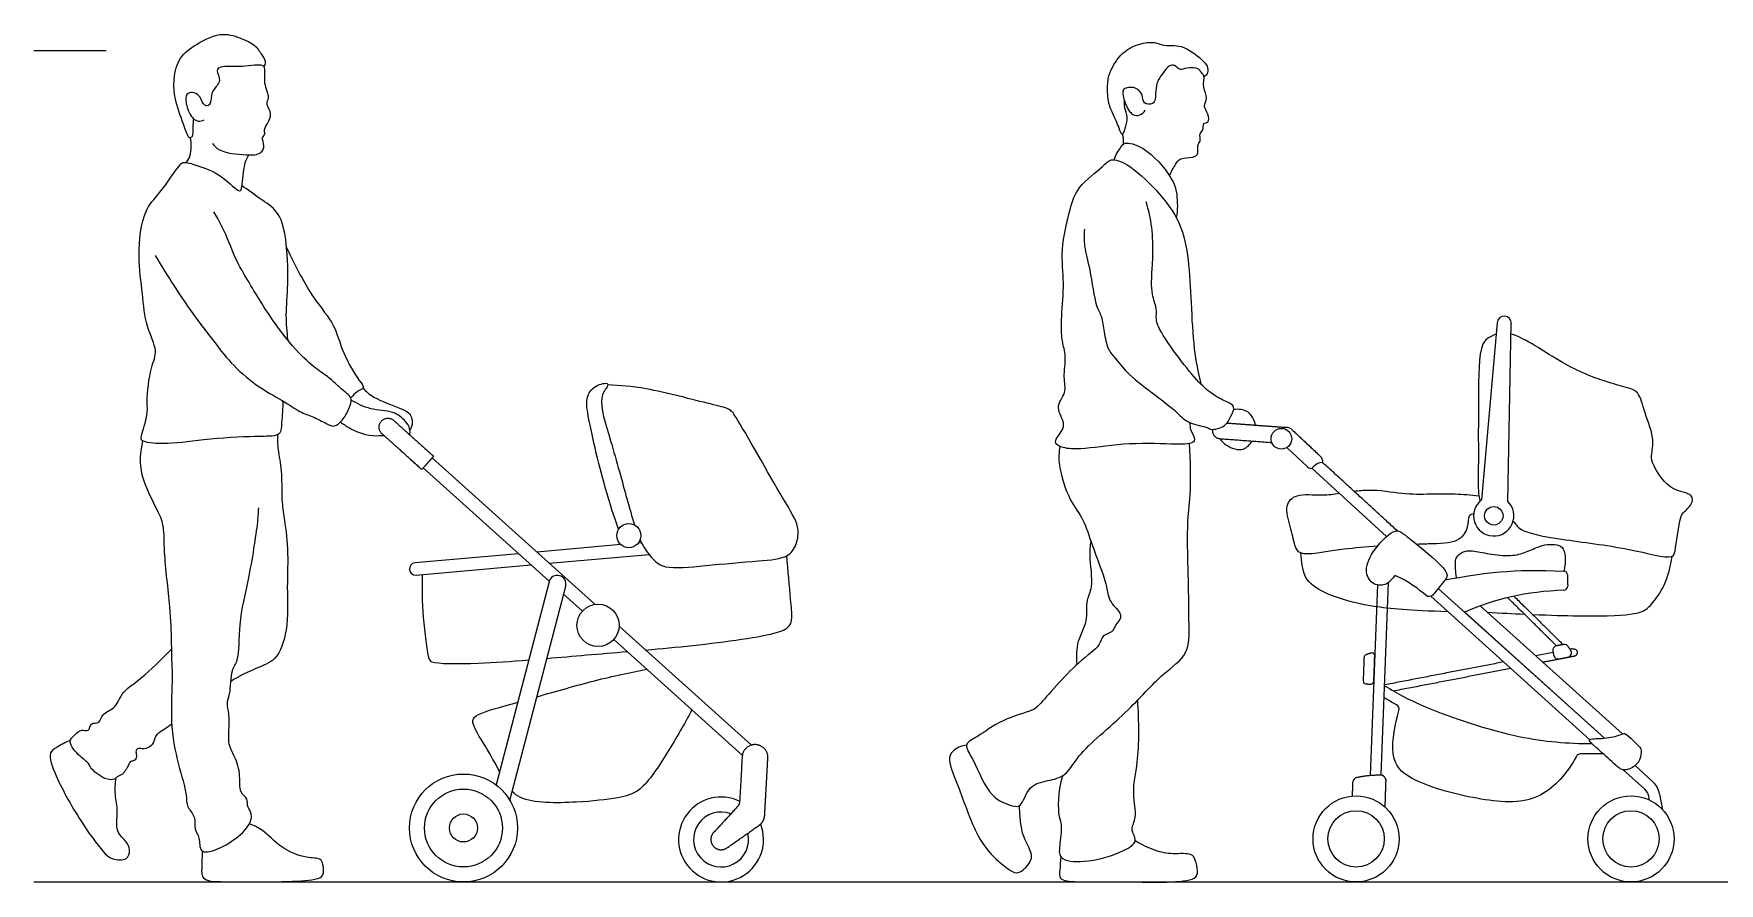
# Model space of a CAD drawing. Header units: millimetres. Extents: x 71.6 to 121.6, y 1.1 to 34.5.
# Drawn here: x 71.574 to 75.126, y 1.101 to 2.892 of the extents above; entities that cross this region are included whole.
import ezdxf

# ---------------------------------------------------------------- set-up
doc = ezdxf.new("R2010")
doc.units = ezdxf.units.MM

msp = doc.modelspace()

# ---------------------------------------------------------------- linework, layer by layer
for p, q in [((72.7565, 1.689), (72.4134, 1.9979)), ((74.2578, 1.9794), (74.2145, 2.02)), ((72.3944, 1.9768), (72.6597, 1.7379)), ((74.2669, 1.9764), (74.4246, 1.8321)), ((72.8106, 1.8151), (72.6339, 1.7994)), ((72.8544, 1.819), (72.8476, 1.8184)), ((72.5952, 1.796), (72.377, 1.7766)), ((72.6599, 1.776), (72.8702, 1.7946)), ((72.3792, 1.751), (72.6212, 1.7725)), ((72.6594, 1.7367), (72.5479, 1.3086)), ((72.5771, 1.276), (72.6946, 1.7275)), ((72.6902, 1.7105), (72.7298, 1.6748)), ((74.4051, 1.7302), (74.3901, 1.3289)), ((74.4133, 1.3297), (74.4283, 1.7352)), ((74.853, 1.4039), (74.5174, 1.7062)), ((74.5334, 1.7228), (74.8839, 1.4071)), ((74.5892, 1.6726), (74.8839, 1.4071)), ((74.9214, 1.416), (74.6217, 1.6859)), ((73.0859, 1.3925), (72.8074, 1.6432)), ((72.796, 1.6152), (73.0668, 1.3714)), ((74.7755, 1.5879), (74.7385, 1.5808)), ((74.9688, 1.2996), (74.9232, 1.3407)), ((74.9481, 1.3494), (74.9842, 1.3168)), ((74.9787, 1.2765), (74.9772, 1.2848)), ((74.9998, 1.2891), (75.006, 1.2564))]:
    msp.add_line(p, q)
for points in [[(71.5735, 2.8566), (71.7259, 2.8566)], [(74.6576, 2.2829), (74.6242, 1.9094)], [(74.6801, 1.9064), (74.6873, 2.2813)], [(72.3944, 1.9768), (72.4134, 1.9979)], [(71.5735, 1.104), (77.0599, 1.104)]]:
    msp.add_lwpolyline(points)
for centre, radius in [((74.2027, 2.0383), 0.0218), ((74.6504, 1.8759), 0.0194), ((72.8276, 1.8341), 0.0254), ((72.7629, 1.645), 0.0445), ((72.4792, 1.2178), 0.1138), ((72.4792, 1.2178), 0.0821), ((74.3601, 1.1948), 0.0907), ((74.9395, 1.1948), 0.0907), ((72.4792, 1.2178), 0.0295), ((74.3601, 1.1948), 0.0594), ((74.9395, 1.1948), 0.0594)]:
    msp.add_circle(centre, radius)
for centre, radius, start, end in [((74.6725, 2.2821), 0.0149, 356.896, 176.896), ((74.212, 2.0423), 0.0201, 46.842, 85.801), ((74.6504, 1.8759), 0.0425, 128.0585, 45.7334), ((72.3781, 1.7638), 0.0128, 95.0712, 275.0712), ((72.677, 1.7321), 0.0182, 345.4078, 165.4078), ((74.7972, 1.751), 0.00842, 1.2454, 87.3897), ((74.7977, 1.7275), 0.00842, 272.2742, 1.2454), ((74.7841, 1.5926), 0.00934, 100.9127, 190.9127), ((74.7992, 1.5955), 0.00934, 33.7469, 100.9127), ((74.3829, 1.5774), 0.00599, 107.4164, 177.8683), ((74.3935, 1.5808), 0.00599, 357.8683, 107.4164), ((74.7859, 1.5834), 0.00934, 190.9127, 280.9127), ((74.8048, 1.587), 0.00934, 280.9127, 33.7469), ((74.3811, 1.5275), 0.00599, 177.8683, 267.8683), ((74.3915, 1.5271), 0.00599, 267.8683, 357.8683), ((74.4403, 1.4683), 0.0106, 344.3718, 61.5824), ((74.8332, 1.3633), 0.0106, 89.1618, 153.3839), ((74.3642, 1.3142), 0.0106, 102.614, 177.871), ((74.951, 1.2798), 0.0497, 10.7204, 47.9928), ((73.022, 1.1935), 0.0895, 64.0009, 21.1855), ((74.951, 1.2798), 0.0266, 10.7204, 47.9928), ((73.022, 1.1935), 0.0579, 69.1311, 13.2888), ((73.0517, 1.2712), 0.00933, 317.2955, 356.8297)]:
    msp.add_arc(centre, radius, start, end)
for points, knots in [([(71.9104, 2.713), (71.9097, 2.707), (71.9076, 2.696), (71.9097, 2.6752), (71.8998, 2.6701), (71.8902, 2.6986), (71.8709, 2.7498), (71.8674, 2.7904), (71.8759, 2.8394), (71.9106, 2.8677), (71.9651, 2.8971), (72.0069, 2.8845), (72.0403, 2.8701), (72.0505, 2.8519), (72.0654, 2.8333), (72.0582, 2.8231)], [0, 0, 0, 0, 0.253521, 0.514673, 0.65452, 0.949344, 1.399368, 1.783259, 2.18449, 2.578604, 3.034678, 3.421588, 3.7673, 4.049308, 4.34718, 4.34718, 4.34718, 4.34718]), ([(73.8713, 2.7531), (73.8711, 2.7475), (73.8709, 2.736), (73.88, 2.7162), (73.8742, 2.6968), (73.8676, 2.6734), (73.8602, 2.6964), (73.8472, 2.7243), (73.8365, 2.7492), (73.8356, 2.7884), (73.8411, 2.8138), (73.8663, 2.8552), (73.9052, 2.8729), (73.9388, 2.8756), (73.9561, 2.8649), (73.9934, 2.8716), (74.0342, 2.8395), (74.0471, 2.8257), (74.0495, 2.8095), (74.0429, 2.8035), (74.0396, 2.8014)], [0, 0, 0, 0, 0.232834, 0.488177, 0.754357, 0.977811, 1.194264, 1.521218, 1.819712, 2.164993, 2.457601, 2.840842, 3.211742, 3.52903, 3.772611, 4.109138, 4.510045, 4.756652, 4.966824, 5.160478, 5.160478, 5.160478, 5.160478]), ([(71.9502, 2.6608), (71.9545, 2.6556), (71.963, 2.6429), (72.0204, 2.6354), (72.0528, 2.6373), (72.0615, 2.6562), (72.0525, 2.6727), (72.0627, 2.6806), (72.0567, 2.6909), (72.0712, 2.7078), (72.0743, 2.7284), (72.0624, 2.7431), (72.0697, 2.757), (72.0666, 2.766), (72.0616, 2.7841), (72.0597, 2.7901), (72.0612, 2.8133), (72.0588, 2.8304), (72.0124, 2.8199), (71.9686, 2.8257), (71.9564, 2.8145), (71.9709, 2.7926), (71.9512, 2.7744), (71.9477, 2.7628), (71.9462, 2.74), (71.9311, 2.7388), (71.926, 2.7599), (71.9127, 2.7686), (71.8966, 2.7685), (71.8915, 2.7512), (71.9019, 2.7225), (71.909, 2.7135), (71.9204, 2.7054), (71.9289, 2.7088), (71.9323, 2.711)], [0, 0, 0, 0, 0.257051, 0.686438, 1.005446, 1.236404, 1.467088, 1.644024, 1.815032, 2.074198, 2.329891, 2.563767, 2.771565, 2.949783, 3.191408, 3.343131, 3.615832, 3.815677, 4.188961, 4.575637, 4.761495, 5.023485, 5.296009, 5.504822, 5.760959, 5.934258, 6.185311, 6.410253, 6.616267, 6.837866, 7.151316, 7.348995, 7.54849, 7.747125, 7.747125, 7.747125, 7.747125]), ([(73.9674, 2.5924), (73.9701, 2.6009), (73.9795, 2.6161), (73.9887, 2.6318), (74.0157, 2.6298), (74.0296, 2.6388), (74.0241, 2.657), (74.033, 2.6647), (74.0312, 2.6745), (74.0302, 2.682), (74.0394, 2.6888), (74.0364, 2.7051), (74.0507, 2.7038), (74.0498, 2.724), (74.0367, 2.7394), (74.0494, 2.7567), (74.0352, 2.7789), (74.0429, 2.8039), (74.0318, 2.8116), (74.0297, 2.8199), (74.0026, 2.8221), (73.99, 2.8129), (73.9782, 2.8273), (73.9649, 2.8256), (73.9544, 2.8101), (73.9429, 2.796), (73.9376, 2.778), (73.9376, 2.7544), (73.9331, 2.7427), (73.9098, 2.7428), (73.9116, 2.7644), (73.9007, 2.7745), (73.8913, 2.7798), (73.8782, 2.7785), (73.8656, 2.7746), (73.8722, 2.7453), (73.8873, 2.7188), (73.9049, 2.7193), (73.913, 2.7266), (73.9156, 2.7308)], [0, 0, 0, 0, 0.293656, 0.523444, 0.806689, 1.01578, 1.242032, 1.422945, 1.593772, 1.742176, 1.922468, 2.125868, 2.294579, 2.520856, 2.766438, 2.999199, 3.278204, 3.553288, 3.73892, 3.89087, 4.17146, 4.382568, 4.601716, 4.790163, 5.030159, 5.272604, 5.517403, 5.791985, 5.977823, 6.20871, 6.446585, 6.658473, 6.841166, 7.044095, 7.22159, 7.514117, 7.82382, 8.037137, 8.256562, 8.256562, 8.256562, 8.256562]), ([(71.8954, 2.6205), (71.8986, 2.6253), (71.9052, 2.6353), (71.9066, 2.661), (71.9034, 2.6728)], [0, 0, 0, 0, 0.2379476, 0.5842103, 0.5842103, 0.5842103, 0.5842103]), ([(73.8676, 2.6804), (73.8683, 2.6776), (73.8695, 2.6721), (73.8698, 2.6633), (73.8693, 2.659)], [0, 0, 0, 0, 0.1642835, 0.3690275, 0.3690275, 0.3690275, 0.3690275]), ([(72.098, 2.1182), (72.0989, 2.1031), (72.0956, 2.0747), (72.095, 2.0469), (72.0733, 2.0431), (72.0367, 2.0439), (71.9294, 2.0374), (71.8525, 2.025), (71.7996, 2.0312), (71.7996, 2.0447), (71.8157, 2.0918), (71.8103, 2.1164), (71.8189, 2.1891), (71.837, 2.2235), (71.8079, 2.2765), (71.8037, 2.3457), (71.7912, 2.4217), (71.8031, 2.5212), (71.8387, 2.5526), (71.8799, 2.6152), (71.8894, 2.6232), (71.9206, 2.6137), (71.9684, 2.5973), (72.0095, 2.5531), (72.0127, 2.572), (72.0174, 2.6171), (72.0207, 2.6254), (72.0271, 2.6367)], [0, 0, 0, 0, 0.385469, 0.663219, 0.895851, 1.240732, 1.833015, 2.365362, 2.741649, 2.916325, 3.306888, 3.614227, 4.091255, 4.441875, 4.861877, 5.337258, 5.850361, 6.401231, 6.810071, 7.291073, 7.474359, 7.775278, 8.207647, 8.605481, 8.786675, 9.175696, 9.392881, 9.392881, 9.392881, 9.392881]), ([(73.8505, 2.6266), (73.8529, 2.6363), (73.8644, 2.6531), (73.8731, 2.6651), (73.9176, 2.6545), (73.9733, 2.5907), (73.9836, 2.5545), (73.9844, 2.5203), (73.9812, 2.5045)], [0, 0, 0, 0, 0.310947, 0.507795, 0.862033, 1.380848, 1.732395, 2.125675, 2.125675, 2.125675, 2.125675]), ([(74.0094, 2.0726), (74.01, 2.0651), (74.0101, 2.0571), (74.0241, 2.0359), (74.0104, 2.0263), (73.9654, 2.0272), (73.8703, 2.0303), (73.7832, 2.0151), (73.7453, 2.0175), (73.7243, 2.0276), (73.7294, 2.0425), (73.7534, 2.0678), (73.7228, 2.1041), (73.752, 2.1354), (73.7419, 2.1686), (73.7508, 2.2126), (73.7386, 2.2451), (73.739, 2.2976), (73.7461, 2.368), (73.7363, 2.4357), (73.757, 2.522), (73.7715, 2.5699), (73.8258, 2.6104), (73.8434, 2.6315), (73.883, 2.6169), (73.9417, 2.5628), (73.9931, 2.4945), (74.0081, 2.4149), (74.0126, 2.3247), (74.017, 2.228), (74.027, 2.1785), (74.0327, 2.154)], [0, 0, 0, 0, 0.2052, 0.472799, 0.661254, 1.033981, 1.608532, 2.152894, 2.502979, 2.747013, 2.94837, 3.262227, 3.613376, 3.951407, 4.280163, 4.657646, 4.989305, 5.404436, 5.880601, 6.354391, 6.879079, 7.284627, 7.739431, 8.016095, 8.348317, 8.858476, 9.381663, 9.882736, 10.424068, 10.987863, 11.486105, 11.486105, 11.486105, 11.486105]), ([(72.1094, 2.2459), (72.1074, 2.2636), (72.104, 2.3007), (72.1108, 2.3652), (72.1071, 2.4618), (72.0909, 2.519), (72.05, 2.5439), (72.0255, 2.5629), (72.0123, 2.5715)], [0, 0, 0, 0, 0.417323, 0.88164, 1.446166, 1.875563, 2.256699, 2.648342, 2.648342, 2.648342, 2.648342]), ([(73.7876, 2.4803), (73.7868, 2.4684), (73.786, 2.4427), (73.8009, 2.395), (73.8097, 2.3187), (73.8252, 2.2968), (73.8289, 2.2636), (73.8358, 2.2271), (73.853, 2.2079), (73.8821, 2.1709), (73.9372, 2.1304), (73.9832, 2.095), (74.0049, 2.0697), (74.0509, 2.0629), (74.0519, 2.0561), (74.0856, 2.0621), (74.0955, 2.0849), (74.1069, 2.1067), (74.087, 2.1164), (74.0627, 2.1277), (74.0319, 2.1525), (73.9921, 2.2003), (73.9491, 2.2605), (73.9373, 2.289), (73.9415, 2.3141), (73.9273, 2.3426), (73.9304, 2.3964), (73.9327, 2.4267), (73.9315, 2.4856), (73.9231, 2.5201), (73.9176, 2.5376)], [0, 0, 0, 0, 0.343396, 0.758267, 1.256629, 1.549752, 1.875739, 2.221609, 2.506923, 2.894818, 3.378162, 3.813457, 4.148313, 4.497517, 4.727176, 5.037121, 5.324625, 5.581097, 5.820545, 6.163003, 6.523542, 6.982535, 7.478948, 7.789246, 8.062607, 8.383947, 8.797493, 9.123597, 9.555438, 9.981677, 9.981677, 9.981677, 9.981677]), ([(72.1063, 2.4416), (72.1241, 2.4028), (72.1637, 2.3291), (72.2086, 2.2819), (72.2228, 2.2199), (72.2565, 2.1634), (72.2734, 2.1446), (72.256, 2.1401), (72.2459, 2.1296), (72.242, 2.1245)], [0.201589, 0.201589, 0.201589, 0.201589, 0.736898, 1.222398, 1.667996, 2.123169, 2.358869, 2.586558, 2.76065, 2.76065, 2.76065, 2.76065]), ([(74.6555, 2.2588), (74.6388, 2.2524), (74.6178, 2.2392), (74.6185, 2.1245), (74.6173, 2.0269), (74.6188, 2.0097), (74.6157, 1.9256), (74.6199, 1.9138), (74.6214, 1.9069)], [8.023485, 8.023485, 8.023485, 8.023485, 8.33765, 8.981809, 9.572769, 9.846814, 10.382776, 10.65985, 10.65985, 10.65985, 10.65985]), ([(74.6914, 1.8647), (74.696, 1.8586), (74.7052, 1.8417), (74.8007, 1.8239), (74.9247, 1.8108), (75.0278, 1.7822), (75.0329, 1.8027), (75.0418, 1.8687), (75.0484, 1.8827), (75.0689, 1.8988), (75.0716, 1.9246), (75.0208, 1.927), (74.99, 1.9757), (74.9793, 1.9986), (74.9916, 2.0365), (74.9677, 2.091), (74.9579, 2.1384), (74.9277, 2.1472), (74.8814, 2.1594), (74.7942, 2.1931), (74.7161, 2.2512), (74.6869, 2.2589)], [0, 0, 0, 0, 0.278198, 0.824893, 1.52253, 2.079145, 2.300031, 2.772311, 3.012444, 3.29854, 3.541218, 3.92073, 4.354622, 4.639537, 4.986558, 5.439818, 5.830583, 6.129662, 6.523459, 7.099985, 7.747877, 7.747877, 7.747877, 7.747877]), ([(72.2677, 2.1452), (72.2739, 2.1387), (72.286, 2.1248), (72.3517, 2.1007), (72.3705, 2.091), (72.3731, 2.0673), (72.3663, 2.0558)], [0, 0, 0, 0, 0.307664, 0.711678, 1.057909, 1.380119, 1.380119, 1.380119, 1.380119]), ([(72.8061, 1.8478), (72.7959, 1.8767), (72.7779, 1.9288), (72.7383, 2.0914), (72.7383, 2.1287), (72.7549, 2.1514), (72.7867, 2.1584), (72.7806, 2.1442), (72.7615, 2.1222), (72.7914, 2.0308), (72.8227, 1.9135), (72.834, 1.8753), (72.8394, 1.8566)], [0, 0, 0, 0, 0.556645, 1.296707, 1.641551, 1.938578, 2.22445, 2.389498, 2.676734, 3.233415, 3.884229, 4.327364, 4.327364, 4.327364, 4.327364]), ([(72.8516, 1.8257), (72.8572, 1.8103), (72.878, 1.7833), (72.905, 1.7624), (72.9928, 1.7716), (73.0961, 1.7808), (73.1656, 1.7855), (73.1837, 1.8203), (73.1869, 1.8579), (73.1518, 1.9106), (73.0561, 2.0831), (73.0394, 2.1027), (72.9958, 2.1118), (72.8611, 2.1478), (72.8104, 2.1504), (72.7834, 2.152)], [0, 0, 0, 0, 0.406399, 0.729267, 1.259583, 1.873631, 2.336466, 2.670017, 2.998541, 3.476665, 4.289188, 4.571066, 4.937142, 5.620386, 6.143327, 6.143327, 6.143327, 6.143327]), ([(72.3661, 2.0465), (72.3668, 2.0509), (72.3664, 2.0618), (72.3572, 2.0765), (72.3319, 2.0983), (72.2809, 2.0983), (72.2551, 2.1124), (72.2428, 2.12)], [1.799115, 1.799115, 1.799115, 1.799115, 1.959129, 2.206507, 2.525556, 2.88836, 3.265005, 3.265005, 3.265005, 3.265005]), ([(74.1484, 2.0671), (74.1458, 2.0768), (74.1356, 2.1002), (74.112, 2.1012), (74.102, 2.0997)], [1.8904293, 1.8904293, 1.8904293, 1.8904293, 2.2161002, 2.5330943, 2.5330943, 2.5330943, 2.5330943]), ([(72.2203, 2.0739), (72.2261, 2.0692), (72.238, 2.0606), (72.2742, 2.0431), (72.3056, 2.045), (72.3113, 2.0455)], [0, 0, 0, 0, 0.2717148, 0.6559332, 0.8148566, 0.8148566, 0.8148566, 0.8148566]), ([(71.8028, 2.0343), (71.7981, 2.0107), (71.7929, 1.9622), (71.8356, 1.8876), (71.8485, 1.852), (71.8466, 1.7971), (71.8611, 1.684), (71.8635, 1.6146), (71.864, 1.5658), (71.8667, 1.5344), (71.8599, 1.4396), (71.876, 1.3555), (71.8973, 1.2899), (71.8944, 1.2621), (71.9163, 1.242), (71.9104, 1.215), (71.9249, 1.1987), (71.921, 1.1625), (71.961, 1.1712), (72.0001, 1.1939), (72.0336, 1.2271), (72.0329, 1.2525), (72.0218, 1.2641), (72.0263, 1.2802), (72.0042, 1.2923), (72.0111, 1.3338), (71.9955, 1.3727), (71.9807, 1.3973), (71.9889, 1.4509), (71.9785, 1.4803), (71.9891, 1.4995), (71.9882, 1.5522), (72.0078, 1.5708), (72.0046, 1.6535), (72.0287, 1.7431), (72.047, 1.8663), (72.0473, 1.8841), (72.0477, 1.8926)], [0, 0, 0, 0, 0.485033, 1.003452, 1.34757, 1.762856, 2.377069, 2.86503, 3.24661, 3.566426, 4.114196, 4.663381, 5.127419, 5.415743, 5.705967, 5.987347, 6.250655, 6.546664, 6.856055, 7.258821, 7.642467, 7.909207, 8.126482, 8.335201, 8.588252, 8.944849, 9.312219, 9.616306, 10.029979, 10.338585, 10.600237, 11.000258, 11.287638, 11.778399, 12.364472, 12.987388, 13.276392, 13.276392, 13.276392, 13.276392]), ([(72.0873, 2.0466), (72.0873, 2.0362), (72.0873, 2.0145), (72.0974, 1.97), (72.095, 1.9139), (72.1009, 1.8741), (72.111, 1.8038), (72.1064, 1.726), (72.1109, 1.6374), (72.0875, 1.5701), (72.0428, 1.5558), (72.009, 1.5391), (71.9889, 1.5268)], [0, 0, 0, 0, 0.319833, 0.70621, 1.130552, 1.495266, 1.968105, 2.480199, 3.022967, 3.480609, 3.86556, 4.255215, 4.255215, 4.255215, 4.255215]), ([(73.7358, 2.0226), (73.7341, 2.0092), (73.7314, 1.9821), (73.7544, 1.9083), (73.788, 1.8683), (73.8027, 1.813), (73.8359, 1.7343), (73.8375, 1.6942), (73.8684, 1.67), (73.8606, 1.6538), (73.8515, 1.6435), (73.8468, 1.6286), (73.8242, 1.6255), (73.8208, 1.5984), (73.7722, 1.5701), (73.6926, 1.4764), (73.6791, 1.4645), (73.6117, 1.4476), (73.5666, 1.4112), (73.5304, 1.3955), (73.5581, 1.3575), (73.5847, 1.2816), (73.6336, 1.2646), (73.6559, 1.2604), (73.6689, 1.3095), (73.7104, 1.3172), (73.7516, 1.327), (73.7738, 1.3766), (73.8784, 1.4592), (73.9479, 1.5425), (74.0102, 1.5814), (74.0077, 1.6511), (74.0079, 1.7257), (74.0027, 1.8576), (74.0126, 1.918), (74.0115, 1.9925), (74.0091, 2.0285)], [0, 0, 0, 0, 0.365066, 0.860696, 1.273506, 1.708355, 2.237869, 2.601413, 2.930056, 3.145186, 3.359518, 3.574423, 3.822589, 4.085746, 4.523012, 5.15284, 5.406344, 5.867202, 6.324207, 6.630186, 6.979964, 7.499537, 7.895348, 8.129915, 8.500978, 8.864635, 9.219439, 9.622896, 10.285712, 10.897971, 11.361792, 11.807443, 12.321, 12.970738, 13.43423, 14.03111, 14.03111, 14.03111, 14.03111]), ([(74.0731, 2.0379), (74.0768, 2.0331), (74.0907, 2.02), (74.1218, 2.0101), (74.1355, 2.0256), (74.1415, 2.0328)], [0.4739753, 0.4739753, 0.4739753, 0.4739753, 0.6338111, 0.9576372, 1.1865093, 1.1865093, 1.1865093, 1.1865093]), ([(74.4052, 1.8118), (74.381, 1.8102), (74.3101, 1.8042), (74.2425, 1.7879), (74.2297, 1.8146), (74.2227, 1.8535), (74.2075, 1.8971), (74.2362, 1.9257), (74.2776, 1.9174), (74.313, 1.9217), (74.3249, 1.9233)], [1.739826, 1.739826, 1.739826, 1.739826, 2.029329, 2.585944, 2.848174, 3.219901, 3.604004, 3.924135, 4.35482, 4.565711, 4.565711, 4.565711, 4.565711]), ([(74.3558, 1.9278), (74.3658, 1.929), (74.4034, 1.9328), (74.4556, 1.9208), (74.5166, 1.9221), (74.5684, 1.9229), (74.6023, 1.92), (74.619, 1.9179)], [4.746911, 4.746911, 4.746911, 4.746911, 4.921779, 5.417693, 5.867762, 6.285626, 6.699302, 6.699302, 6.699302, 6.699302]), ([(74.6082, 1.8801), (74.6047, 1.8791), (74.595, 1.8767), (74.5973, 1.8508), (74.5776, 1.8192), (74.5406, 1.8174), (74.4998, 1.8161), (74.4882, 1.8157)], [0, 0, 0, 0, 0.19132, 0.468744, 0.794848, 1.235963, 1.395007, 1.395007, 1.395007, 1.395007]), ([(73.7724, 1.5629), (73.771, 1.5792), (73.7708, 1.613), (73.7964, 1.6519), (73.79, 1.6996), (73.8083, 1.7243), (73.7971, 1.7936), (73.8006, 1.8118), (73.8016, 1.8215)], [0, 0, 0, 0, 0.400963, 0.788001, 1.166751, 1.480659, 1.946641, 2.257885, 2.257885, 2.257885, 2.257885]), ([(74.4421, 1.7499), (74.4734, 1.7369), (74.4891, 1.7227), (74.511, 1.7057), (74.5134, 1.7055), (74.5189, 1.7059), (74.5241, 1.7108), (74.5449, 1.7377), (74.5614, 1.7559), (74.4922, 1.8126), (74.4595, 1.8389), (74.4406, 1.8496), (74.3964, 1.8063), (74.3763, 1.7631), (74.3914, 1.7302), (74.4227, 1.7274), (74.4324, 1.7388), (74.4421, 1.7499)], [0, 0, 0, 0, 0.247295, 0.247295, 0.247295, 0.36711, 0.526704, 0.884446, 1.168647, 1.721877, 2.13278, 2.353597, 2.807448, 3.231396, 3.56149, 3.872076, 4.145787, 4.145787, 4.145787, 4.145787]), ([(72.8631, 1.593), (72.8956, 1.5959), (72.9952, 1.6053), (73.1367, 1.6242), (73.1672, 1.6418), (73.173, 1.6625), (73.1675, 1.7026), (73.1636, 1.7614), (73.1605, 1.7919)], [3.21833, 3.21833, 3.21833, 3.21833, 3.601271, 4.380535, 4.689592, 4.931117, 5.295162, 5.851492, 5.851492, 5.851492, 5.851492]), ([(74.7318, 1.6679), (74.8084, 1.6648), (74.9217, 1.6641), (74.9665, 1.6731), (74.981, 1.6865), (75.0072, 1.72), (75.0213, 1.7587), (75.0264, 1.7904)], [0.08411, 0.08411, 0.08411, 0.08411, 0.316043, 0.632087, 0.94813, 1.264173, 1.580216, 1.580216, 1.580216, 1.580216]), ([(72.3922, 1.7522), (72.3913, 1.7222), (72.3922, 1.6692), (72.4035, 1.5773), (72.4121, 1.5639), (72.4945, 1.5632), (72.5797, 1.5691), (72.6166, 1.5721)], [0, 0, 0, 0, 0.550256, 1.087995, 1.280705, 1.855311, 2.273573, 2.273573, 2.273573, 2.273573]), ([(71.8644, 1.4368), (71.859, 1.4328), (71.8416, 1.4204), (71.8281, 1.4139), (71.8275, 1.396), (71.8139, 1.3846), (71.8029, 1.3844), (71.7953, 1.3856), (71.789, 1.3844), (71.7888, 1.3761), (71.7915, 1.3654), (71.7838, 1.3578), (71.7754, 1.3591), (71.772, 1.3456), (71.7678, 1.342), (71.762, 1.33), (71.749, 1.3263), (71.7439, 1.319), (71.7217, 1.319), (71.6922, 1.3434), (71.6905, 1.3546), (71.6704, 1.3674), (71.6434, 1.3993), (71.6601, 1.4141), (71.6736, 1.4273), (71.6909, 1.4189), (71.6921, 1.4419), (71.7143, 1.4363), (71.7163, 1.4607), (71.7473, 1.4684), (71.7569, 1.5044), (71.8029, 1.533), (71.8428, 1.5738), (71.8637, 1.5945)], [4.970914, 4.970914, 4.970914, 4.970914, 5.081031, 5.362342, 5.576071, 5.800536, 6.021907, 6.021907, 6.17592, 6.325041, 6.508564, 6.677107, 6.824298, 7.016581, 7.153234, 7.350359, 7.55016, 7.705389, 7.955936, 8.295801, 8.47471, 8.746117, 9.086168, 9.321137, 9.557834, 9.759691, 9.977221, 10.197893, 10.436467, 10.730263, 11.051542, 11.456638, 11.982312, 11.982312, 11.982312, 11.982312]), ([(72.655, 1.5753), (72.6828, 1.5777), (72.7408, 1.5828), (72.7959, 1.5873), (72.8243, 1.5897)], [2.4181084, 2.4181084, 2.4181084, 2.4181084, 2.730909, 3.0658267, 3.0658267, 3.0658267, 3.0658267]), ([(72.634, 1.4945), (72.6749, 1.5062), (72.7698, 1.5334), (72.8286, 1.5451), (72.8656, 1.5525)], [5.106495, 5.106495, 5.106495, 5.106495, 5.638747, 6.255694, 6.255694, 6.255694, 6.255694]), ([(74.4453, 1.4776), (74.4436, 1.4785), (74.4349, 1.4833), (74.4262, 1.4883), (74.4193, 1.4923)], [5.7246041, 5.7246041, 5.7246041, 5.7246041, 5.7444332, 5.8258077, 5.8258077, 5.8258077, 5.8258077]), ([(74.4203, 1.5178), (74.4487, 1.501), (74.5057, 1.4682), (74.7046, 1.4028), (74.8059, 1.3962), (74.8569, 1.3956)], [3.995929, 3.995929, 3.995929, 3.995929, 4.574696, 5.407428, 6.117683, 6.117683, 6.117683, 6.117683]), ([(72.5553, 1.3368), (72.5464, 1.3533), (72.5258, 1.3916), (72.4935, 1.4389), (72.5059, 1.4592), (72.5484, 1.4702), (72.5884, 1.4815), (72.5933, 1.4829)], [3.286718, 3.286718, 3.286718, 3.286718, 3.676534, 4.119064, 4.345308, 4.854549, 4.924165, 4.924165, 4.924165, 4.924165]), ([(72.9603, 1.4673), (72.9452, 1.4364), (72.9113, 1.3809), (72.8564, 1.2931), (72.8027, 1.2799), (72.7185, 1.2705), (72.614, 1.2694), (72.5867, 1.2897), (72.5819, 1.2945)], [0, 0, 0, 0, 0.588949, 1.161485, 1.570312, 2.114464, 2.743649, 2.907128, 2.907128, 2.907128, 2.907128]), ([(73.7425, 1.3283), (73.7342, 1.3113), (73.7296, 1.2442), (73.7411, 1.2292), (73.7366, 1.1855), (73.731, 1.149), (73.7921, 1.1437), (73.8589, 1.1624), (73.9047, 1.1882), (73.8817, 1.2157), (73.9002, 1.2378), (73.8866, 1.2984), (73.9039, 1.3597), (73.9029, 1.444), (73.8999, 1.4873)], [0, 0, 0, 0, 0.433223, 0.679607, 1.054507, 1.365514, 1.767677, 2.273056, 2.63928, 2.924288, 3.202062, 3.524659, 3.976284, 4.631379, 4.631379, 4.631379, 4.631379]), ([(74.8237, 1.368), (74.8212, 1.3631), (74.8068, 1.3376), (74.747, 1.2642), (74.6142, 1.2763), (74.487, 1.3107), (74.4268, 1.3572), (74.4424, 1.4348), (74.4494, 1.4617), (74.4505, 1.4655)], [2.45046, 2.45046, 2.45046, 2.45046, 2.593786, 3.170811, 3.831692, 4.504008, 4.974624, 5.524556, 5.622085, 5.622085, 5.622085, 5.622085]), ([(71.6508, 1.4019), (71.6406, 1.3989), (71.6229, 1.3879), (71.602, 1.3766), (71.6214, 1.3205), (71.673, 1.228), (71.7223, 1.1635), (71.7379, 1.1516), (71.7721, 1.148), (71.7773, 1.1724), (71.77, 1.1898), (71.7439, 1.2101), (71.7526, 1.2528), (71.7439, 1.2878), (71.7457, 1.3116), (71.7469, 1.3232)], [0, 0, 0, 0, 0.316182, 0.555367, 0.949646, 1.553322, 2.047522, 2.293209, 2.589912, 2.835135, 3.075416, 3.378945, 3.73369, 4.072724, 4.403287, 4.403287, 4.403287, 4.403287]), ([(73.5395, 1.3922), (73.5288, 1.3916), (73.5074, 1.3812), (73.4993, 1.3585), (73.5261, 1.2975), (73.556, 1.207), (73.5924, 1.158), (73.6345, 1.1243), (73.6527, 1.1215), (73.6786, 1.1489), (73.6751, 1.1704), (73.6562, 1.2029), (73.6528, 1.2347), (73.651, 1.255), (73.6509, 1.265)], [0, 0, 0, 0, 0.325475, 0.580482, 1.03927, 1.60845, 2.065608, 2.471932, 2.699625, 3.02877, 3.287821, 3.63486, 3.961681, 4.276692, 4.276692, 4.276692, 4.276692]), ([(71.9291, 1.169), (71.9277, 1.1589), (71.9286, 1.1396), (71.9249, 1.1055), (71.9813, 1.1042), (72.0946, 1.1039), (72.163, 1.1071), (72.186, 1.1161), (72.1837, 1.1407), (72.1785, 1.1552), (72.1454, 1.1534), (72.0938, 1.1741), (72.0575, 1.2145), (72.0377, 1.2228), (72.0283, 1.2269)], [0, 0, 0, 0, 0.316817, 0.602754, 0.986898, 1.617817, 2.091516, 2.338578, 2.600187, 2.803987, 3.109765, 3.539926, 3.95764, 4.273294, 4.273294, 4.273294, 4.273294]), ([(73.7383, 1.1568), (73.7365, 1.148), (73.7367, 1.1309), (73.7326, 1.1071), (73.7805, 1.103), (73.8709, 1.106), (74.0226, 1.1003), (74.0272, 1.1269), (74.0219, 1.15), (74.0142, 1.1659), (73.9723, 1.1616), (73.9372, 1.1689), (73.9098, 1.1818), (73.8945, 1.1908)], [0, 0, 0, 0, 0.298202, 0.532259, 0.874156, 1.465474, 2.146313, 2.375243, 2.652084, 2.87145, 3.224397, 3.578693, 3.959807, 3.959807, 3.959807, 3.959807])]:
    msp.add_open_spline(points, degree=3, knots=knots)
for points, degree in [([(71.8298, 2.4244), (71.8579, 2.3777), (71.9055, 2.3041), (71.9522, 2.2457), (71.9862, 2.199), (72.0422, 2.1493), (72.1006, 2.1178), (72.1368, 2.093), (72.1595, 2.0862), (72.1936, 2.069), (72.2071, 2.0618), (72.2239, 2.0757), (72.2394, 2.1022), (72.2449, 2.1233), (72.2375, 2.1306), (72.2165, 2.1478), (72.1962, 2.1677), (72.1732, 2.182), (72.1347, 2.214), (72.0777, 2.2841), (72.0165, 2.3843), (71.9905, 2.4334), (71.977, 2.4773), (71.9533, 2.5165)], 3), ([(74.0883, 2.0715), (74.1509, 2.0669), (74.2135, 2.0623)], 2), ([(74.1826, 2.0298), (74.1284, 2.0338), (74.0741, 2.0378)], 2), ([(74.2257, 2.0569), (74.2548, 2.0297), (74.2838, 2.0025)], 2), ([(74.2578, 1.9794), (74.2657, 1.9719), (74.2718, 1.9837), (74.2821, 1.9889), (74.2892, 1.9887)], 3), ([(74.4472, 1.8441), (74.3666, 1.9178), (74.2892, 1.9887)], 2), ([(74.5719, 1.7452), (74.5677, 1.7785), (74.5709, 1.7895), (74.5833, 1.8001), (74.6031, 1.8043), (74.6384, 1.7949), (74.6886, 1.7902), (74.7186, 1.7987), (74.7488, 1.8132), (74.7676, 1.8165), (74.7892, 1.8146), (74.8, 1.8054), (74.8023, 1.7823), (74.7985, 1.7593)], 3), ([(74.5534, 1.6738), (74.4737, 1.6759), (74.39, 1.6833), (74.3124, 1.7043), (74.26, 1.7299), (74.2465, 1.7575), (74.2435, 1.7976)], 3), ([(74.5478, 1.7407), (74.6293, 1.7563), (74.6915, 1.7642), (74.7976, 1.7594)], 3), ([(74.8056, 1.7512), (74.8058, 1.7434), (74.806, 1.7355), (74.8061, 1.7277)], 3), ([(74.798, 1.7191), (74.7201, 1.716), (74.6505, 1.7005), (74.5892, 1.6726)], 3), ([(74.6929, 1.7064), (74.7575, 1.6427), (74.7962, 1.6044)], 2), ([(74.6366, 1.6725), (74.6654, 1.6709), (74.6913, 1.6697), (74.7147, 1.6687)], 3), ([(74.7825, 1.6018), (74.7431, 1.6406), (74.6795, 1.7034)], 2), ([(74.7974, 1.6047), (74.7899, 1.6032), (74.7823, 1.6017)], 2), ([(74.8126, 1.5922), (74.8098, 1.5965), (74.807, 1.6007)], 2), ([(74.3769, 1.5777), (74.376, 1.5527), (74.3751, 1.5277)], 2), ([(74.3917, 1.5865), (74.3864, 1.5848), (74.3811, 1.5832)], 2), ([(74.3975, 1.5268), (74.3985, 1.5537), (74.3995, 1.5806)], 2), ([(74.6711, 1.5678), (74.5491, 1.5442), (74.4203, 1.5194)], 2), ([(74.7749, 1.5908), (74.7758, 1.5862), (74.7767, 1.5816)], 2), ([(74.7876, 1.5742), (74.7971, 1.576), (74.8066, 1.5779)], 2), ([(74.4388, 1.507), (74.5656, 1.5314), (74.6858, 1.5546)], 2), ([(74.3808, 1.5215), (74.3861, 1.5213), (74.3913, 1.5211)], 2), ([(74.8737, 1.4063), (74.8677, 1.4061), (74.8573, 1.4066), (74.8486, 1.4025), (74.8616, 1.3916), (74.9038, 1.3538), (74.916, 1.3409), (74.9331, 1.339), (74.9579, 1.3543), (74.962, 1.3806), (74.9592, 1.3875), (74.9492, 1.3972), (74.929, 1.4169), (74.9242, 1.4175), (74.9103, 1.4116), (74.8932, 1.4082), (74.8797, 1.4066), (74.8737, 1.4063)], 3), ([(73.0664, 1.368), (73.0637, 1.3193), (73.061, 1.2707)], 2), ([(73.1139, 1.2441), (73.1173, 1.3045), (73.1206, 1.365)], 2), ([(74.881, 1.3742), (74.8605, 1.3737), (74.8456, 1.3737), (74.8333, 1.3739)], 3), ([(74.3525, 1.2852), (74.3531, 1.2999), (74.3536, 1.3146)], 2), ([(73.0586, 1.2649), (73.0324, 1.2365), (73.0062, 1.2081)], 2), ([(73.0344, 1.1759), (73.0699, 1.2008), (73.1054, 1.2258)], 2)]:
    msp.add_open_spline(points, degree=degree)
for points, weights, knots in [([(72.4164, 2.0013), (72.36, 2.052), (72.3325, 2.0768), (72.3186, 2.0893), (72.306, 2.0754), (72.2935, 2.0615), (72.3074, 2.049), (72.335, 2.0242), (72.3913, 1.9734), (72.4039, 1.9873), (72.4164, 2.0013)], [1, 1, 1, 0.707106781187, 1, 0.707106781187, 1, 1, 1, 1, 1], [0.095561, 0.095561, 0.095561, 0.482623, 0.482623, 0.557676, 0.557676, 0.632729, 0.632729, 1.019792, 1.019792, 1.115352, 1.115352, 1.115352]), ([(74.0741, 2.0378), (74.0568, 2.039), (74.0581, 2.0563), (74.0582, 2.0572), (74.0583, 2.0581)], [1, 0.707106781187, 1, 0.978772729574, 0.960622327992], [1.37203858, 1.37203858, 1.37203858, 1.4642651, 1.4642651, 1.47094916, 1.47094916, 1.47094916]), ([(74.7531, 1.5676), (74.7871, 1.5741), (74.8204, 1.5805), (74.8282, 1.582), (74.8267, 1.5897), (74.8252, 1.5975), (74.811, 1.5947)], [1, 1, 1, 0.707106781187, 1, 0.707106781187, 1], [3.8853225, 3.8853225, 3.8853225, 4.1319727, 4.1319727, 4.1767867, 4.1767867, 4.2216007, 4.2216007, 4.2216007]), ([(73.1206, 1.365), (73.1221, 1.392), (73.095, 1.3935), (73.0679, 1.395), (73.0664, 1.368)], [1, 0.707106781187, 1, 0.707106781187, 1], [0.6935675, 0.6935675, 0.6935675, 0.8368823, 0.8368823, 0.9801971, 0.9801971, 0.9801971]), ([(74.3619, 1.3245), (74.3867, 1.3301), (74.4142, 1.3297), (74.4178, 1.3296), (74.4227, 1.3207), (74.4217, 1.2915), (74.4207, 1.2622)], [1, 1, 1, 0.922135459797, 1, 1, 1], [0.8515867, 0.8515867, 0.8515867, 1.031645, 1.031645, 1.0783145, 1.0783145, 1.2574812, 1.2574812, 1.2574812]), ([(73.0062, 1.2081), (72.993, 1.1939), (73.0058, 1.1793), (73.0186, 1.1647), (73.0344, 1.1759)], [1, 0.743644168112, 1, 0.743644168112, 1], [1.5899928, 1.5899928, 1.5899928, 1.875245, 1.875245, 2.1604972, 2.1604972, 2.1604972])]:
    msp.add_rational_spline(points, weights, degree=2, knots=knots)
for points, weights in [([(74.2838, 2.0025), (74.2898, 1.9969), (74.2892, 1.9887)], [1, 0.835966834663, 0.855665333988]), ([(73.1054, 1.2258), (73.1133, 1.2333), (73.1139, 1.2441)], [0.946975228345, 0.903479133477, 1])]:
    msp.add_rational_spline(points, weights, degree=2)

doc.saveas('drawing.dxf')
